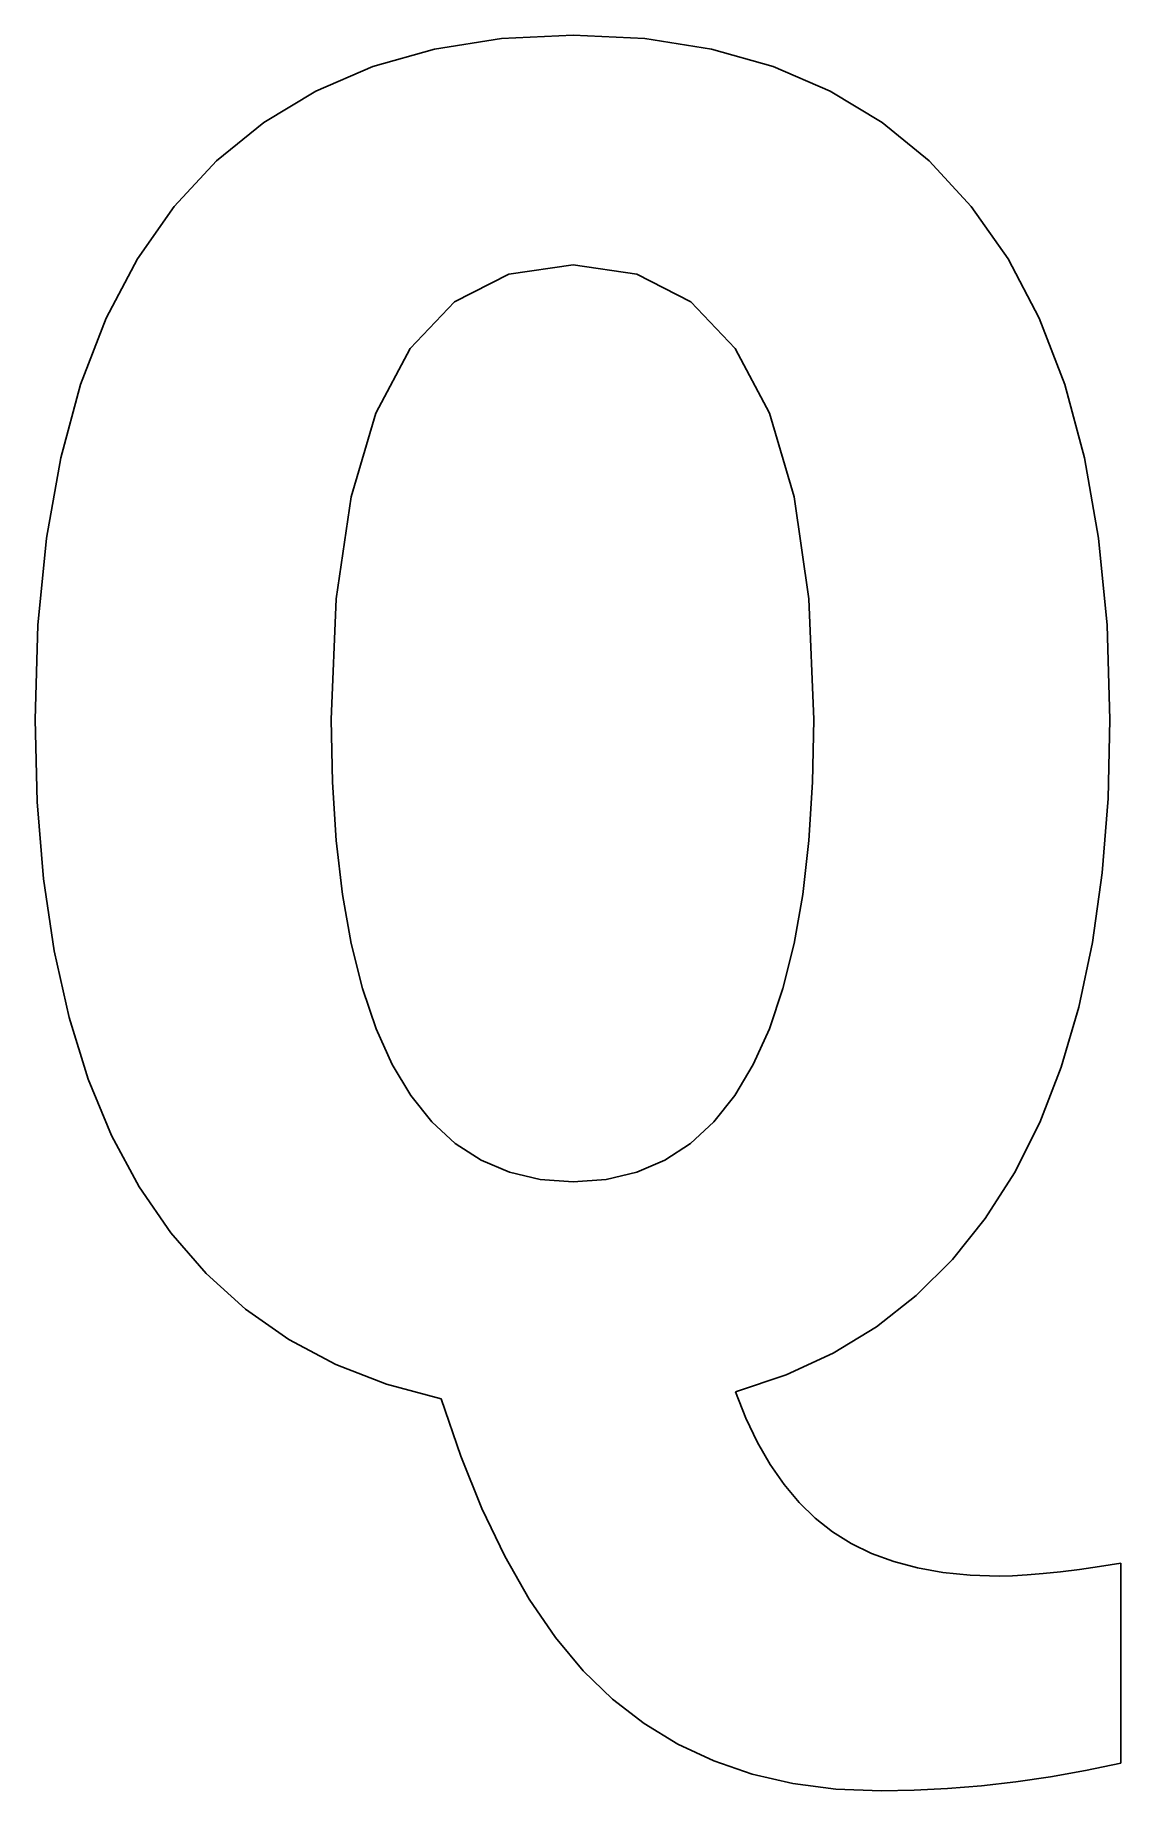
# Model space of a CAD drawing. Header units: metres. Extents: x -6.8 to 7.3, y -27.4 to -4.6.
import ezdxf

# ---------------------------------------------------------------- set-up
doc = ezdxf.new("R2010")
doc.units = ezdxf.units.M

msp = doc.modelspace()

# ---------------------------------------------------------------- linework, layer by layer
for p, q in [((-1.60963, -4.7729), (-2.41438, -5.00035)), ((-0.740982, -4.63643), (-1.60963, -4.7729)), ((0.191559, -4.59094), (-0.740982, -4.63643)), ((1.12396, -4.63643), (0.191559, -4.59094)), ((1.99222, -4.7729), (1.12396, -4.63643)), ((2.7963, -5.00035), (1.99222, -4.7729)), ((-2.41438, -5.00035), (-3.15526, -5.31879)), ((3.53621, -5.31879), (2.7963, -5.00035)), ((-3.15526, -5.31879), (-3.83223, -5.72821)), ((4.21196, -5.72821), (3.53621, -5.31879)), ((-3.83223, -5.72821), (-4.4453, -6.22861)), ((4.82353, -6.22861), (4.21196, -5.72821)), ((-4.4453, -6.22861), (-4.99448, -6.82001)), ((5.37096, -6.82001), (4.82353, -6.22861)), ((-4.99448, -6.82001), (-5.47472, -7.50206)), ((5.84953, -7.50206), (5.37096, -6.82001)), ((-5.47472, -7.50206), (-5.88107, -8.27457)), ((6.25447, -8.27457), (5.84953, -7.50206)), ((-1.34831, -8.06277), (-0.642532, -7.7007)), ((-0.642532, -7.7007), (0.191559, -7.58)), ((0.191559, -7.58), (1.02219, -7.7007)), ((1.02219, -7.7007), (1.72502, -8.06277)), ((-1.92577, -8.66623), (-1.34831, -8.06277)), ((1.72502, -8.06277), (2.30006, -8.66623)), ((-5.88107, -8.27457), (-6.21355, -9.13753)), ((6.5858, -9.13753), (6.25447, -8.27457)), ((-2.37491, -9.51108), (-1.92577, -8.66623)), ((2.30006, -8.66623), (2.74733, -9.51108)), ((-6.21355, -9.13753), (-6.47214, -10.0909)), ((6.84349, -10.0909), (6.5858, -9.13753)), ((-2.69571, -10.5973), (-2.37491, -9.51108)), ((2.74733, -9.51108), (3.0668, -10.5973)), ((-6.47214, -10.0909), (-6.65685, -11.1348)), ((7.02756, -11.1348), (6.84349, -10.0909)), ((-2.8882, -11.9249), (-2.69571, -10.5973)), ((3.0668, -10.5973), (3.25848, -11.9249)), ((-6.65685, -11.1348), (-6.76767, -12.2691)), ((7.138, -12.2691), (7.02756, -11.1348)), ((-2.95236, -13.4939), (-2.8882, -11.9249)), ((3.25848, -11.9249), (3.32237, -13.4939)), ((-6.76767, -12.2691), (-6.80461, -13.4939)), ((7.17482, -13.4939), (7.138, -12.2691)), ((-6.80461, -13.4939), (-6.77701, -14.5647)), ((-2.93619, -14.3113), (-2.95236, -13.4939)), ((3.32237, -13.4939), (3.30634, -14.3113)), ((7.14944, -14.5231), (7.17482, -13.4939)), ((-2.88768, -15.0701), (-2.93619, -14.3113)), ((3.30634, -14.3113), (3.25821, -15.0701)), ((-6.77701, -14.5647), (-6.69418, -15.5681)), ((7.07332, -15.4902), (7.14944, -14.5231)), ((-2.80684, -15.7702), (-2.88768, -15.0701)), ((3.25821, -15.0701), (3.17801, -15.7702)), ((6.94644, -16.3953), (7.07332, -15.4902)), ((-6.69418, -15.5681), (-6.55614, -16.5042)), ((-2.69365, -16.4116), (-2.80684, -15.7702)), ((3.17801, -15.7702), (3.0657, -16.4116)), ((-2.54813, -16.9945), (-2.69365, -16.4116)), ((3.0657, -16.4116), (2.92134, -16.9945)), ((6.76881, -17.2384), (6.94644, -16.3953)), ((-6.55614, -16.5042), (-6.36288, -17.373)), ((-2.37025, -17.5187), (-2.54813, -16.9945)), ((2.92134, -16.9945), (2.74489, -17.5187)), ((6.54045, -18.0193), (6.76881, -17.2384)), ((-6.36288, -17.373), (-6.11441, -18.1745)), ((-2.16006, -17.9842), (-2.37025, -17.5187)), ((2.74489, -17.5187), (2.53635, -17.9842)), ((-1.91798, -18.3893), (-2.16006, -17.9842)), ((2.53635, -17.9842), (2.29604, -18.3893)), ((6.26132, -18.7383), (6.54045, -18.0193)), ((-6.11441, -18.1745), (-5.81071, -18.9086)), ((-1.64462, -18.7321), (-1.91798, -18.3893)), ((2.29604, -18.3893), (2.02419, -18.7321)), ((-5.81071, -18.9086), (-5.45181, -19.5755)), ((-1.33997, -19.0125), (-1.64462, -18.7321)), ((2.02419, -18.7321), (1.72076, -19.0125)), ((5.93146, -19.3952), (6.26132, -18.7383)), ((-1.00403, -19.2306), (-1.33997, -19.0125)), ((1.72076, -19.0125), (1.3858, -19.2306)), ((-0.63678, -19.3864), (-1.00403, -19.2306)), ((-0.238251, -19.4799), (-0.63678, -19.3864)), ((1.01927, -19.3864), (0.621185, -19.4799)), ((1.3858, -19.2306), (1.01927, -19.3864)), ((5.55293, -19.9897), (5.93146, -19.3952)), ((-5.45181, -19.5755), (-5.04031, -20.1745)), ((0.191559, -19.511), (-0.238251, -19.4799)), ((0.621185, -19.4799), (0.191559, -19.511)), ((5.12788, -20.5216), (5.55293, -19.9897)), ((-5.04031, -20.1745), (-4.57884, -20.7051)), ((4.6563, -20.9909), (5.12788, -20.5216)), ((-4.57884, -20.7051), (-4.06741, -21.1674)), ((4.13817, -21.3977), (4.6563, -20.9909)), ((-4.06741, -21.1674), (-3.50603, -21.5613)), ((3.5735, -21.7419), (4.13817, -21.3977)), ((-3.50603, -21.5613), (-2.89467, -21.8868)), ((-2.89467, -21.8868), (-2.23334, -22.144)), ((2.9623, -22.0235), (3.5735, -21.7419)), ((-2.23334, -22.144), (-1.52203, -22.3327)), ((2.30455, -22.2425), (2.9623, -22.0235)), ((-1.52203, -22.3327), (-1.26833, -23.0783)), ((2.44073, -22.5858), (2.30455, -22.2425)), ((2.59164, -22.9014), (2.44073, -22.5858)), ((2.75728, -23.1895), (2.59164, -22.9014)), ((-1.26833, -23.0783), (-0.993042, -23.7615)), ((2.93764, -23.4499), (2.75728, -23.1895)), ((3.13274, -23.6828), (2.93764, -23.4499)), ((3.34254, -23.888), (3.13274, -23.6828)), ((-0.993042, -23.7615), (-0.696198, -24.3825)), ((3.56709, -24.0655), (3.34254, -23.888)), ((3.8101, -24.2177), (3.56709, -24.0655)), ((-0.696198, -24.3825), (-0.377792, -24.9411)), ((4.07518, -24.3464), (3.8101, -24.2177)), ((4.36234, -24.4517), (4.07518, -24.3464)), ((4.67157, -24.5336), (4.36234, -24.4517)), ((5.0029, -24.5921), (4.67157, -24.5336)), ((5.35629, -24.6273), (5.0029, -24.5921)), ((5.73177, -24.639), (5.35629, -24.6273)), ((5.90611, -24.6355), (5.73177, -24.639)), ((6.09782, -24.6253), (5.90611, -24.6355)), ((6.30687, -24.6082), (6.09782, -24.6253)), ((6.53326, -24.5843), (6.30687, -24.6082)), ((6.77702, -24.5536), (6.53326, -24.5843)), ((7.03812, -24.516), (6.77702, -24.5536)), ((7.31656, -24.4716), (7.03812, -24.516)), ((7.31656, -27.0742), (7.31656, -24.4716)), ((-0.377792, -24.9411), (-0.037811, -25.4373)), ((-0.037811, -25.4373), (0.323715, -25.8713)), ((0.323715, -25.8713), (0.706833, -26.2429)), ((0.706833, -26.2429), (1.11572, -26.5592)), ((1.11572, -26.5592), (1.55458, -26.8267)), ((1.55458, -26.8267), (2.02341, -27.0456)), ((2.02341, -27.0456), (2.52222, -27.2159)), ((6.39941, -27.2508), (6.85536, -27.1699)), ((6.85536, -27.1699), (7.31656, -27.0742)), ((2.52222, -27.2159), (3.05099, -27.3375)), ((3.05099, -27.3375), (3.60974, -27.4105)), ((3.60974, -27.4105), (4.19847, -27.4348)), ((4.62816, -27.4275), (5.0631, -27.4054)), ((5.0631, -27.4054), (5.50328, -27.3686)), ((5.50328, -27.3686), (5.94873, -27.3171)), ((5.94873, -27.3171), (6.39941, -27.2508)), ((4.19847, -27.4348), (4.62816, -27.4275))]:
    msp.add_line(p, q)

doc.saveas('drawing.dxf')
